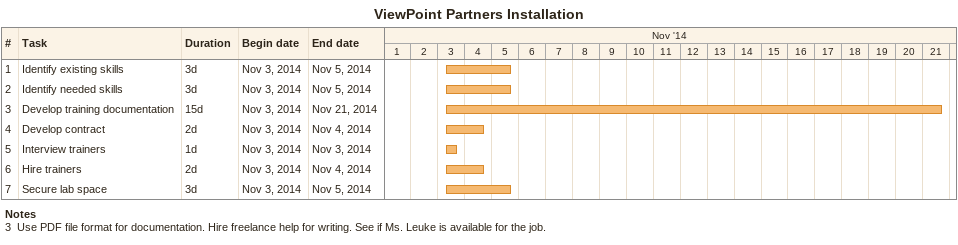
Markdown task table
ViewPoint Partners Installation

| ID | Task | Duration | Start | Finish |
|---|---|---|---|---|
| 1 | Identify existing skills | 3d | 2014-11-03 | 2014-11-05 |
| 2 | Identify needed skills | 3d | 2014-11-03 | 2014-11-05 |
| 3 | Develop training documentation | 15d | 2014-11-03 | 2014-11-21 |
| 4 | Develop contract | 2d | 2014-11-03 | 2014-11-04 |
| 5 | Interview trainers | 1d | 2014-11-03 | 2014-11-03 |
| 6 | Hire trainers | 2d | 2014-11-03 | 2014-11-04 |
| 7 | Secure lab space | 3d | 2014-11-03 | 2014-11-05 |

Notes
- 3: Use PDF file format for documentation. Hire freelance help for writing. See if Ms. Leuke is available for the job.
